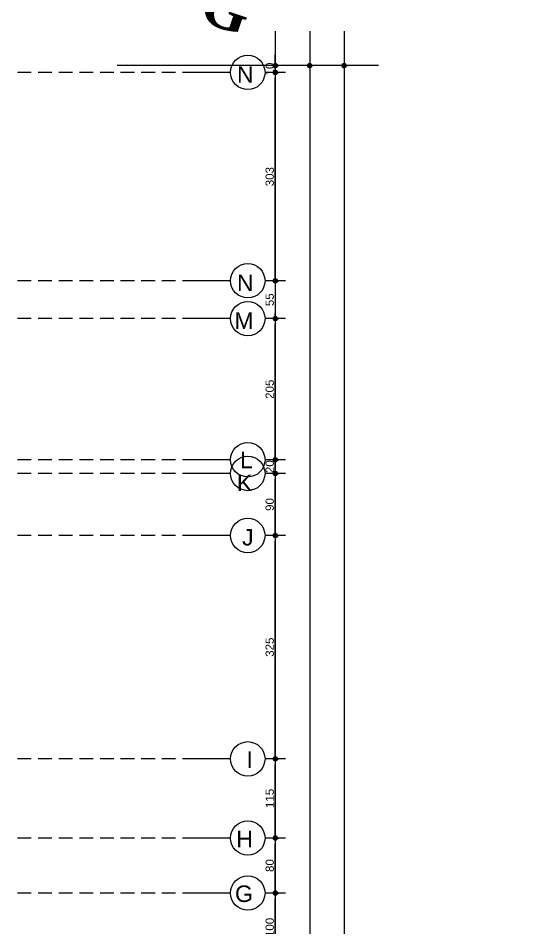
# Model space of a CAD drawing. Header units: millimetres. Extents: x 38129 to 72024, y -56282 to 16512.
# Drawn here: x 44113 to 44873, y -44116 to -42793 of the extents above; entities that cross this region are included whole.
import ezdxf

# ---------------------------------------------------------------- set-up
doc = ezdxf.new("R2010")
doc.units = ezdxf.units.MM
doc.linetypes.add('HIDDEN', pattern=[0.375, 0.25, -0.125])
for name, color, linetype, lineweight in [('AKS', 55, 'HIDDEN', 0), ('DIŞÖLÇÜ', 37, 'Continuous', 0), ('DÖŞEME', 4, 'Continuous', 15), ('dışölçü', 32, 'Continuous', 25)]:
    doc.layers.add(name, color=color, linetype=linetype, lineweight=lineweight)
doc.styles.add('icdisolcu_yazi', font='arial.ttf')
doc.styles.add('MALİ1', font='timesbd.ttf')
doc.styles.get("Standard").update_dxf_attribs({"font": 'arial.ttf'})
doc.dimstyles.new('İç Ölçü', dxfattribs={"dimtxt": 12, "dimasz": 8, "dimexe": 5, "dimexo": 0, "dimgap": 2, "dimtad": 1, "dimdec": 0, "dimzin": 12, "dimdsep": 46, "dimtxsty": 'icdisolcu_yazi', "dimblk": 'DOT', "dimcen": 8, "dimdle": 5, "dimclrd": 256, "dimclre": 256, "dimclrt": 7, "dimadec": 0, "dimazin": 3, "dimtfac": 1, "dimtdec": 0, "dimtix": 1, "dimtmove": 2, "dimatfit": 3, "dimldrblk": 'DOT', "dimfxl": 0, "dimtolj": 1, "dimtzin": 0, "dimlwd": -1, "dimlwe": -1, "dimarcsym": 0})

# ---------------------------------------------------------------- blocks, each defined once
blk = doc.blocks.new('KUZEY İŞARETİ')
at = {"layer": 'DÖŞEME'}
h = blk.add_hatch(color=256, dxfattribs=at)
h.paths.add_polyline_path([(0, -74.01), (-19.77, -19.77), (0, 0)])
h.paths.add_polyline_path([(74.01, 0), (19.77, -19.77), (0, 0)])
h.paths.add_polyline_path([(19.59, 19.59), (0, 0), (0, 97.96)])
h.paths.add_polyline_path([(-74.01, 0), (-19.77, 19.77), (0, 0)])
h = blk.add_hatch(color=256, dxfattribs=at)
h.paths.add_polyline_path([(-51.67, -51.83), (-32.27, -19.48), (-22.9, -22.9)])
h.paths.add_polyline_path([(51.84, -51.76), (19.46, -32.33), (22.9, -22.9)])
h.paths.add_polyline_path([(32.6, 19.36), (22.9, 22.9), (52.03, 51.88), (52.15, 51.95)])
h.paths.add_polyline_path([(-22.9, 22.9), (-51.67, 51.83), (-51.75, 51.95), (-20.35, 33.11)])
for p, q in [((0, 97.96), (0, -74.01)), ((-51.67, 51.83), (-22.9, 22.9)), ((52.03, 51.88), (22.9, 22.9)), ((19.77, 19.77), (-19.77, -19.77)), ((-19.77, 19.77), (0, 0)), ((-74.01, 0), (74.01, 0)), ((0, 0), (19.77, -19.77)), ((-51.67, -51.83), (-22.9, -22.9)), ((51.84, -51.76), (22.9, -22.9))]:
    blk.add_line(p, q)
for points in [[(-22.9, 22.9), (0, 114.49), (22.9, 22.9), (85.73, 0), (22.9, -22.9), (0, -85.73), (-22.9, -22.9), (-85.73, 0)], [(-19.52, 19.86), (0, 97.96), (19.52, 19.86), (74.01, 0), (19.77, -19.77), (0, -74.01), (-19.77, -19.77), (-74.01, 0)]]:
    blk.add_lwpolyline(points, close=True)
for points in [[(-35.15, 18.44), (-60.52, 60.72), (-19.58, 36.16)], [(19.64, 35.95), (60.92, 60.72), (35.48, 18.31)], [(-32.27, 19.48), (-51.75, 51.95), (-20.35, 33.11)], [(20.4, 32.9), (52.15, 51.95), (32.6, 19.36)], [(-18.34, -35.41), (-60.52, -60.72), (-35.15, -18.44)], [(-19.39, -32.53), (-51.75, -51.95), (-32.27, -19.48)], [(35.48, -18.31), (60.92, -60.72), (18.41, -35.21)], [(32.6, -19.36), (52.15, -51.95), (19.46, -32.33)]]:
    blk.add_lwpolyline(points)
for radius, start, end in [(59.62, 103.7216, 128.4843), (59.62, 51.301, 76.2784), (55.61, 105.9189, 126.927), (55.61, 52.8404, 74.0811), (59.62, 141.2295, 170.5301), (55.61, 142.763, 168.1645), (55.61, 11.8355, 36.8494), (59.62, 9.4699, 38.4126), (59.62, 189.4699, 218.7705), (59.62, 321.5874, 350.5301), (55.61, 191.8355, 217.237), (55.61, 323.1506, 348.1645), (55.61, 233.073, 258.1645), (55.61, 281.8355, 307.1596), (59.62, 231.5157, 260.5301), (59.62, 279.4699, 308.699)]:
    blk.add_arc((0, 0), radius, start, end)
at = {"style": 'MALİ1'}
for s, p in [('K', (-13.15, 121.07)), ('B', (-126.55, -8.33)), ('D', (92.59, -8.33)), ('G', (-13.15, -123.15))]:
    blk.add_text(s, height=25, dxfattribs=at).set_placement(p)
blk = doc.blocks.new('_Dot')
at = {"color": 0, "lineweight": -2}
blk.add_line((-0.5, 0), (-1, 0), dxfattribs=at)
at = {"color": 0, "lineweight": 30, "const_width": 0.5}
blk.add_lwpolyline([(-0.25, 0, 1), (0.25, 0, 1)], format="xyb", close=True, dxfattribs=at)
blk = doc.blocks.new('*D598')
at = {"layer": 'Defpoints', "color": 0, "lineweight": 120, "transparency": 16777216}
for p in [(44487, -44065.1), (44487, -44065.1), (44487, -44165.1)]:
    blk.add_point(p, dxfattribs=at)
at = {"layer": 'DIŞÖLÇÜ', "transparency": 16777216}
for p, q in [((44487, -44065.1), (44492, -44065.1)), ((44487, -44165.1), (44492, -44165.1))]:
    blk.add_line(p, q, dxfattribs=at)
at = {"layer": 'DIŞÖLÇÜ', "linetype": 'Continuous', "transparency": 16777216}
blk.add_line((44487, -44157.1), (44487, -44073.1), dxfattribs=at)
at = {"layer": 'DIŞÖLÇÜ', "transparency": 16777216, "xscale": 8, "yscale": 8, "zscale": 8}
for p, rotation in [((44487, -44065.1), 90), ((44487, -44165.1), 270)]:
    blk.add_blockref('_Dot', p, dxfattribs=dict(at, rotation=rotation))
at = {"layer": 'DIŞÖLÇÜ', "color": 7, "transparency": 16777216, "insert": (44478.9, -44115.1), "char_height": 12, "attachment_point": 5, "rotation": 90, "style": 'icdisolcu_yazi'}
blk.add_mtext('\\A1;100', dxfattribs=at)
blk = doc.blocks.new('*D599')
at = {"layer": 'Defpoints', "color": 0, "lineweight": 120, "transparency": 16777216}
for p in [(44487, -43985.1), (44487, -43985.1), (44487, -44065.1)]:
    blk.add_point(p, dxfattribs=at)
at = {"layer": 'DIŞÖLÇÜ', "transparency": 16777216}
for p, q in [((44487, -43985.1), (44492, -43985.1)), ((44487, -44065.1), (44492, -44065.1))]:
    blk.add_line(p, q, dxfattribs=at)
at = {"layer": 'DIŞÖLÇÜ', "linetype": 'Continuous', "transparency": 16777216}
blk.add_line((44487, -44057.1), (44487, -43993.1), dxfattribs=at)
at = {"layer": 'DIŞÖLÇÜ', "transparency": 16777216, "xscale": 8, "yscale": 8, "zscale": 8}
for p, rotation in [((44487, -43985.1), 90), ((44487, -44065.1), 270)]:
    blk.add_blockref('_Dot', p, dxfattribs=dict(at, rotation=rotation))
at = {"layer": 'DIŞÖLÇÜ', "color": 7, "transparency": 16777216, "insert": (44478.9, -44025.1), "char_height": 12, "attachment_point": 5, "rotation": 90, "style": 'icdisolcu_yazi'}
blk.add_mtext('\\A1;80', dxfattribs=at)
blk = doc.blocks.new('*D600')
at = {"layer": 'Defpoints', "color": 0, "lineweight": 120, "transparency": 16777216}
for p in [(44487, -43869.9), (44487, -43869.9), (44487, -43985.1)]:
    blk.add_point(p, dxfattribs=at)
at = {"layer": 'DIŞÖLÇÜ', "transparency": 16777216}
for p, q in [((44487, -43869.9), (44492, -43869.9)), ((44487, -43985.1), (44492, -43985.1))]:
    blk.add_line(p, q, dxfattribs=at)
at = {"layer": 'DIŞÖLÇÜ', "linetype": 'Continuous', "transparency": 16777216}
blk.add_line((44487, -43977.1), (44487, -43877.9), dxfattribs=at)
at = {"layer": 'DIŞÖLÇÜ', "transparency": 16777216, "xscale": 8, "yscale": 8, "zscale": 8}
for p, rotation in [((44487, -43869.9), 90), ((44487, -43985.1), 270)]:
    blk.add_blockref('_Dot', p, dxfattribs=dict(at, rotation=rotation))
at = {"layer": 'DIŞÖLÇÜ', "color": 7, "transparency": 16777216, "insert": (44478.9, -43927.5), "char_height": 12, "attachment_point": 5, "rotation": 90, "style": 'icdisolcu_yazi'}
blk.add_mtext('\\A1;115', dxfattribs=at)
blk = doc.blocks.new('*D601')
at = {"layer": 'Defpoints', "color": 0, "lineweight": 120, "transparency": 16777216}
for p in [(44487, -43545.1), (44487, -43545.1), (44487, -43869.9)]:
    blk.add_point(p, dxfattribs=at)
at = {"layer": 'DIŞÖLÇÜ', "transparency": 16777216}
for p, q in [((44487, -43545.1), (44492, -43545.1)), ((44487, -43869.9), (44492, -43869.9))]:
    blk.add_line(p, q, dxfattribs=at)
at = {"layer": 'DIŞÖLÇÜ', "linetype": 'Continuous', "transparency": 16777216}
blk.add_line((44487, -43861.9), (44487, -43553.1), dxfattribs=at)
at = {"layer": 'DIŞÖLÇÜ', "transparency": 16777216, "xscale": 8, "yscale": 8, "zscale": 8}
for p, rotation in [((44487, -43545.1), 90), ((44487, -43869.9), 270)]:
    blk.add_blockref('_Dot', p, dxfattribs=dict(at, rotation=rotation))
at = {"layer": 'DIŞÖLÇÜ', "color": 7, "transparency": 16777216, "insert": (44478.9, -43707.5), "char_height": 12, "attachment_point": 5, "rotation": 90, "style": 'icdisolcu_yazi'}
blk.add_mtext('\\A1;325', dxfattribs=at)
blk = doc.blocks.new('*D602')
at = {"layer": 'Defpoints', "color": 0, "lineweight": 120, "transparency": 16777216}
for p in [(44487, -43454.9), (44487, -43454.9), (44487, -43545.1)]:
    blk.add_point(p, dxfattribs=at)
at = {"layer": 'DIŞÖLÇÜ', "transparency": 16777216}
for p, q in [((44487, -43454.9), (44492, -43454.9)), ((44487, -43545.1), (44492, -43545.1))]:
    blk.add_line(p, q, dxfattribs=at)
at = {"layer": 'DIŞÖLÇÜ', "linetype": 'Continuous', "transparency": 16777216}
blk.add_line((44487, -43537.1), (44487, -43462.9), dxfattribs=at)
at = {"layer": 'DIŞÖLÇÜ', "transparency": 16777216, "xscale": 8, "yscale": 8, "zscale": 8}
for p, rotation in [((44487, -43454.9), 90), ((44487, -43545.1), 270)]:
    blk.add_blockref('_Dot', p, dxfattribs=dict(at, rotation=rotation))
at = {"layer": 'DIŞÖLÇÜ', "color": 7, "transparency": 16777216, "insert": (44478.9, -43500), "char_height": 12, "attachment_point": 5, "rotation": 90, "style": 'icdisolcu_yazi'}
blk.add_mtext('\\A1;90', dxfattribs=at)
blk = doc.blocks.new('*D603')
at = {"layer": 'Defpoints', "color": 0, "lineweight": 120, "transparency": 16777216}
for p in [(44487, -43435), (44487, -43435), (44487, -43454.9)]:
    blk.add_point(p, dxfattribs=at)
at = {"layer": 'DIŞÖLÇÜ', "linetype": 'Continuous', "transparency": 16777216}
for p, q in [((44487, -43427), (44487, -43419)), ((44487, -43454.9), (44487, -43435)), ((44487, -43462.9), (44487, -43470.9))]:
    blk.add_line(p, q, dxfattribs=at)
at = {"layer": 'DIŞÖLÇÜ', "transparency": 16777216}
for p, q in [((44487, -43435), (44492, -43435)), ((44487, -43454.9), (44492, -43454.9))]:
    blk.add_line(p, q, dxfattribs=at)
at = {"layer": 'DIŞÖLÇÜ', "transparency": 16777216, "xscale": 8, "yscale": 8, "zscale": 8}
for p, rotation in [((44487, -43435), 270), ((44487, -43454.9), 90)]:
    blk.add_blockref('_Dot', p, dxfattribs=dict(at, rotation=rotation))
at = {"layer": 'DIŞÖLÇÜ', "color": 7, "transparency": 16777216, "insert": (44478.9, -43445), "char_height": 12, "attachment_point": 5, "rotation": 90, "style": 'icdisolcu_yazi'}
blk.add_mtext('\\A1;20', dxfattribs=at)
blk = doc.blocks.new('*D604')
at = {"layer": 'Defpoints', "color": 0, "lineweight": 120, "transparency": 16777216}
for p in [(44487, -43229.7), (44487, -43229.7), (44487, -43435)]:
    blk.add_point(p, dxfattribs=at)
at = {"layer": 'DIŞÖLÇÜ', "transparency": 16777216}
for p, q in [((44487, -43229.7), (44492, -43229.7)), ((44487, -43435), (44492, -43435))]:
    blk.add_line(p, q, dxfattribs=at)
at = {"layer": 'DIŞÖLÇÜ', "linetype": 'Continuous', "transparency": 16777216}
blk.add_line((44487, -43427), (44487, -43237.7), dxfattribs=at)
at = {"layer": 'DIŞÖLÇÜ', "transparency": 16777216, "xscale": 8, "yscale": 8, "zscale": 8}
for p, rotation in [((44487, -43229.7), 90), ((44487, -43435), 270)]:
    blk.add_blockref('_Dot', p, dxfattribs=dict(at, rotation=rotation))
at = {"layer": 'DIŞÖLÇÜ', "color": 7, "transparency": 16777216, "insert": (44478.9, -43332.4), "char_height": 12, "attachment_point": 5, "rotation": 90, "style": 'icdisolcu_yazi'}
blk.add_mtext('\\A1;205', dxfattribs=at)
blk = doc.blocks.new('*D605')
at = {"layer": 'Defpoints', "color": 0, "lineweight": 120, "transparency": 16777216}
for p in [(44487, -42871.7), (44487, -42871.7), (44487, -43174.7)]:
    blk.add_point(p, dxfattribs=at)
at = {"layer": 'DIŞÖLÇÜ', "transparency": 16777216}
for p, q in [((44487, -42871.7), (44492, -42871.7)), ((44487, -43174.7), (44492, -43174.7))]:
    blk.add_line(p, q, dxfattribs=at)
at = {"layer": 'DIŞÖLÇÜ', "linetype": 'Continuous', "transparency": 16777216}
blk.add_line((44487, -43166.7), (44487, -42879.7), dxfattribs=at)
at = {"layer": 'DIŞÖLÇÜ', "transparency": 16777216, "xscale": 8, "yscale": 8, "zscale": 8}
for p, rotation in [((44487, -42871.7), 90), ((44487, -43174.7), 270)]:
    blk.add_blockref('_Dot', p, dxfattribs=dict(at, rotation=rotation))
at = {"layer": 'DIŞÖLÇÜ', "color": 7, "transparency": 16777216, "insert": (44478.9, -43023.2), "char_height": 12, "attachment_point": 5, "rotation": 90, "style": 'icdisolcu_yazi'}
blk.add_mtext('\\A1;303', dxfattribs=at)
blk = doc.blocks.new('*D607')
at = {"layer": 'Defpoints', "color": 0, "lineweight": 120, "transparency": 16777216}
for p in [(44587, -42861.7), (44587, -45539.4), (44587, -45539.4)]:
    blk.add_point(p, dxfattribs=at)
at = {"layer": 'DIŞÖLÇÜ', "transparency": 16777216}
for p, q in [((44587, -42861.7), (44592, -42861.7)), ((44587, -45539.4), (44592, -45539.4))]:
    blk.add_line(p, q, dxfattribs=at)
at = {"layer": 'DIŞÖLÇÜ', "linetype": 'Continuous', "transparency": 16777216}
blk.add_line((44587, -42869.7), (44587, -45531.4), dxfattribs=at)
at = {"layer": 'DIŞÖLÇÜ', "transparency": 16777216, "xscale": 8, "yscale": 8, "zscale": 8}
for p, rotation in [((44587, -42861.7), 90), ((44587, -45539.4), 270)]:
    blk.add_blockref('_Dot', p, dxfattribs=dict(at, rotation=rotation))
at = {"layer": 'DIŞÖLÇÜ', "color": 7, "transparency": 16777216, "insert": (44578.9, -44200.6), "char_height": 12, "attachment_point": 5, "rotation": 90, "style": 'icdisolcu_yazi'}
blk.add_mtext('\\A1;2678', dxfattribs=at)
blk = doc.blocks.new('*D609')
at = {"layer": 'Defpoints', "color": 0, "lineweight": 120, "transparency": 16777216}
for p in [(44487, -42861.7), (44487, -42861.7), (44487, -42871.7)]:
    blk.add_point(p, dxfattribs=at)
at = {"layer": 'DIŞÖLÇÜ', "linetype": 'Continuous', "transparency": 16777216}
for p, q in [((44487, -42853.7), (44487, -42845.7)), ((44487, -42871.7), (44487, -42861.7)), ((44487, -42879.7), (44487, -42887.7))]:
    blk.add_line(p, q, dxfattribs=at)
at = {"layer": 'DIŞÖLÇÜ', "transparency": 16777216}
for p, q in [((44487, -42861.7), (44492, -42861.7)), ((44487, -42871.7), (44492, -42871.7))]:
    blk.add_line(p, q, dxfattribs=at)
at = {"layer": 'DIŞÖLÇÜ', "transparency": 16777216, "xscale": 8, "yscale": 8, "zscale": 8}
for p, rotation in [((44487, -42861.7), 270), ((44487, -42871.7), 90)]:
    blk.add_blockref('_Dot', p, dxfattribs=dict(at, rotation=rotation))
at = {"layer": 'DIŞÖLÇÜ', "color": 7, "transparency": 16777216, "insert": (44478.9, -42866.7), "char_height": 12, "attachment_point": 5, "rotation": 90, "style": 'icdisolcu_yazi'}
blk.add_mtext('\\A1;10', dxfattribs=at)
blk = doc.blocks.new('*D611')
at = {"layer": 'Defpoints', "color": 0, "lineweight": 120, "transparency": 16777216}
for p in [(44537, -42861.7), (44537, -45539.4), (44537, -45539.4)]:
    blk.add_point(p, dxfattribs=at)
at = {"layer": 'DIŞÖLÇÜ', "transparency": 16777216}
for p, q in [((44537, -42861.7), (44542, -42861.7)), ((44537, -45539.4), (44542, -45539.4))]:
    blk.add_line(p, q, dxfattribs=at)
at = {"layer": 'DIŞÖLÇÜ', "linetype": 'Continuous', "transparency": 16777216}
blk.add_line((44537, -42869.7), (44537, -45531.4), dxfattribs=at)
at = {"layer": 'DIŞÖLÇÜ', "transparency": 16777216, "xscale": 8, "yscale": 8, "zscale": 8}
for p, rotation in [((44537, -42861.7), 90), ((44537, -45539.4), 270)]:
    blk.add_blockref('_Dot', p, dxfattribs=dict(at, rotation=rotation))
at = {"layer": 'DIŞÖLÇÜ', "color": 7, "transparency": 16777216, "insert": (44528.9, -44200.6), "char_height": 12, "attachment_point": 5, "rotation": 90, "style": 'icdisolcu_yazi'}
blk.add_mtext('\\A1;2678', dxfattribs=at)
blk = doc.blocks.new('*D656')
at = {"layer": 'Defpoints', "color": 0, "lineweight": 120, "transparency": 16777216}
for p in [(44487, -43174.7), (44487, -43229.7), (44487, -43229.7)]:
    blk.add_point(p, dxfattribs=at)
at = {"layer": 'DIŞÖLÇÜ', "transparency": 16777216}
for p, q in [((44487, -43174.7), (44492, -43174.7)), ((44487, -43229.7), (44492, -43229.7))]:
    blk.add_line(p, q, dxfattribs=at)
at = {"layer": 'DIŞÖLÇÜ', "linetype": 'Continuous', "transparency": 16777216}
blk.add_line((44487, -43182.7), (44487, -43221.7), dxfattribs=at)
at = {"layer": 'DIŞÖLÇÜ', "transparency": 16777216, "xscale": 8, "yscale": 8, "zscale": 8}
for p, rotation in [((44487, -43174.7), 90), ((44487, -43229.7), 270)]:
    blk.add_blockref('_Dot', p, dxfattribs=dict(at, rotation=rotation))
at = {"layer": 'DIŞÖLÇÜ', "color": 7, "transparency": 16777216, "insert": (44478.9, -43202.2), "char_height": 12, "attachment_point": 5, "rotation": 90, "style": 'icdisolcu_yazi'}
blk.add_mtext('\\A1;55', dxfattribs=at)

msp = doc.modelspace()

# ---------------------------------------------------------------- linework, layer by layer
at = {"layer": 'AKS', "ltscale": 80}
for p, q in [((44372, -42871.7), (41813.4, -42871.7)), ((44372, -43174.7), (41813.4, -43174.7)), ((44372, -43229.7), (41813.4, -43229.7)), ((44372, -43435), (41813.4, -43435)), ((44372, -43454.9), (41813.4, -43454.9)), ((44372, -43545.1), (41813.4, -43545.1)), ((44372, -43869.9), (41813.4, -43869.9)), ((44372, -43985.1), (41813.4, -43985.1)), ((44372, -44065.1), (41813.4, -44065.1))]:
    msp.add_line(p, q, dxfattribs=at)
at = {"layer": 'DIŞÖLÇÜ'}
for p, q in [((44487, -42811.7), (44487, -45594.4)), ((44537, -42811.7), (44537, -45594.4)), ((44587, -42811.7), (44587, -45594.4)), ((44637, -42861.7), (44257.1, -42861.7)), ((44422, -42871.7), (44372, -42871.7)), ((44502, -42871.7), (44472, -42871.7)), ((44422, -43174.7), (44372, -43174.7)), ((44502, -43174.7), (44472, -43174.7)), ((44422, -43229.7), (44372, -43229.7)), ((44502, -43229.7), (44472, -43229.7)), ((44422, -43435), (44372, -43435)), ((44502, -43435), (44472, -43435)), ((44422, -43454.9), (44372, -43454.9)), ((44502, -43454.9), (44472, -43454.9)), ((44422, -43545.1), (44372, -43545.1)), ((44502, -43545.1), (44472, -43545.1)), ((44422, -43869.9), (44372, -43869.9)), ((44502, -43869.9), (44472, -43869.9)), ((44422, -43985.1), (44372, -43985.1)), ((44502, -43985.1), (44472, -43985.1)), ((44422, -44065.1), (44372, -44065.1)), ((44502, -44065.1), (44472, -44065.1))]:
    msp.add_line(p, q, dxfattribs=at)
for centre in [(44447, -42871.7), (44447, -43174.7), (44447, -43229.7), (44447, -43435), (44447, -43454.9), (44447, -43545.1), (44447, -43869.9), (44447, -43985.1), (44447, -44065.1)]:
    msp.add_circle(centre, 25, dxfattribs=at)

# ---------------------------------------------------------------- block references
at = {"layer": 'dışölçü', "xscale": 2.379999999934821, "yscale": 2.379999999934821, "zscale": 2.379999999934821, "rotation": 341.4124835901688}
msp.add_blockref('KUZEY İŞARETİ', (44496.2, -42528.1), dxfattribs=at)

# ---------------------------------------------------------------- texts
at = {"layer": 'DIŞÖLÇÜ', "char_height": 24, "width": 425.623, "attachment_point": 9, "rotation": 0}
for s, insert in [('N', (44455.4, -42886.6)), ('N', (44455.4, -43189.7)), ('M', (44455.4, -43244.7)), ('L', (44454.4, -43447.4)), ('K', (44453.4, -43480.6)), ('J', (44455.4, -43560)), ('I', (44454.4, -43883.2)), ('H', (44454.4, -43998.4)), ('G', (44454.4, -44078.4))]:
    msp.add_mtext(s, dxfattribs=dict(at, insert=insert))

# ---------------------------------------------------------------- dimensions: what is measured, and where the dimension line sits
at = {"layer": 'DIŞÖLÇÜ'}
for base, p1, p2, picture, middle in [((44487, -42861.7), (44487, -42871.7), (44487, -42861.7), '*D609', (44478.9, -42866.7)), ((44537, -45539.4), (44537, -42861.7), (44537, -45539.4), '*D611', (44528.9, -44200.6)), ((44587, -45539.4), (44587, -42861.7), (44587, -45539.4), '*D607', (44578.9, -44200.6)), ((44487, -42871.7), (44487, -43174.7), (44487, -42871.7), '*D605', (44478.9, -43023.2)), ((44487, -43229.7), (44487, -43174.7), (44487, -43229.7), '*D656', (44478.9, -43202.2)), ((44487, -43229.7), (44487, -43435), (44487, -43229.7), '*D604', (44478.9, -43332.4)), ((44487, -43435), (44487, -43454.9), (44487, -43435), '*D603', (44478.9, -43445)), ((44487, -43454.9), (44487, -43545.1), (44487, -43454.9), '*D602', (44478.9, -43500)), ((44487, -43545.1), (44487, -43869.9), (44487, -43545.1), '*D601', (44478.9, -43707.5)), ((44487, -43869.9), (44487, -43985.1), (44487, -43869.9), '*D600', (44478.9, -43927.5)), ((44487, -43985.1), (44487, -44065.1), (44487, -43985.1), '*D599', (44478.9, -44025.1)), ((44487, -44065.1), (44487, -44165.1), (44487, -44065.1), '*D598', (44478.9, -44115.1))]:
    dim = msp.add_linear_dim(base=base, p1=p1, p2=p2, angle=90, dimstyle='İç Ölçü', dxfattribs=at)
    dim.commit()
    dim.dimension.update_dxf_attribs({"geometry": picture, "text_midpoint": middle})

doc.saveas('drawing.dxf')
